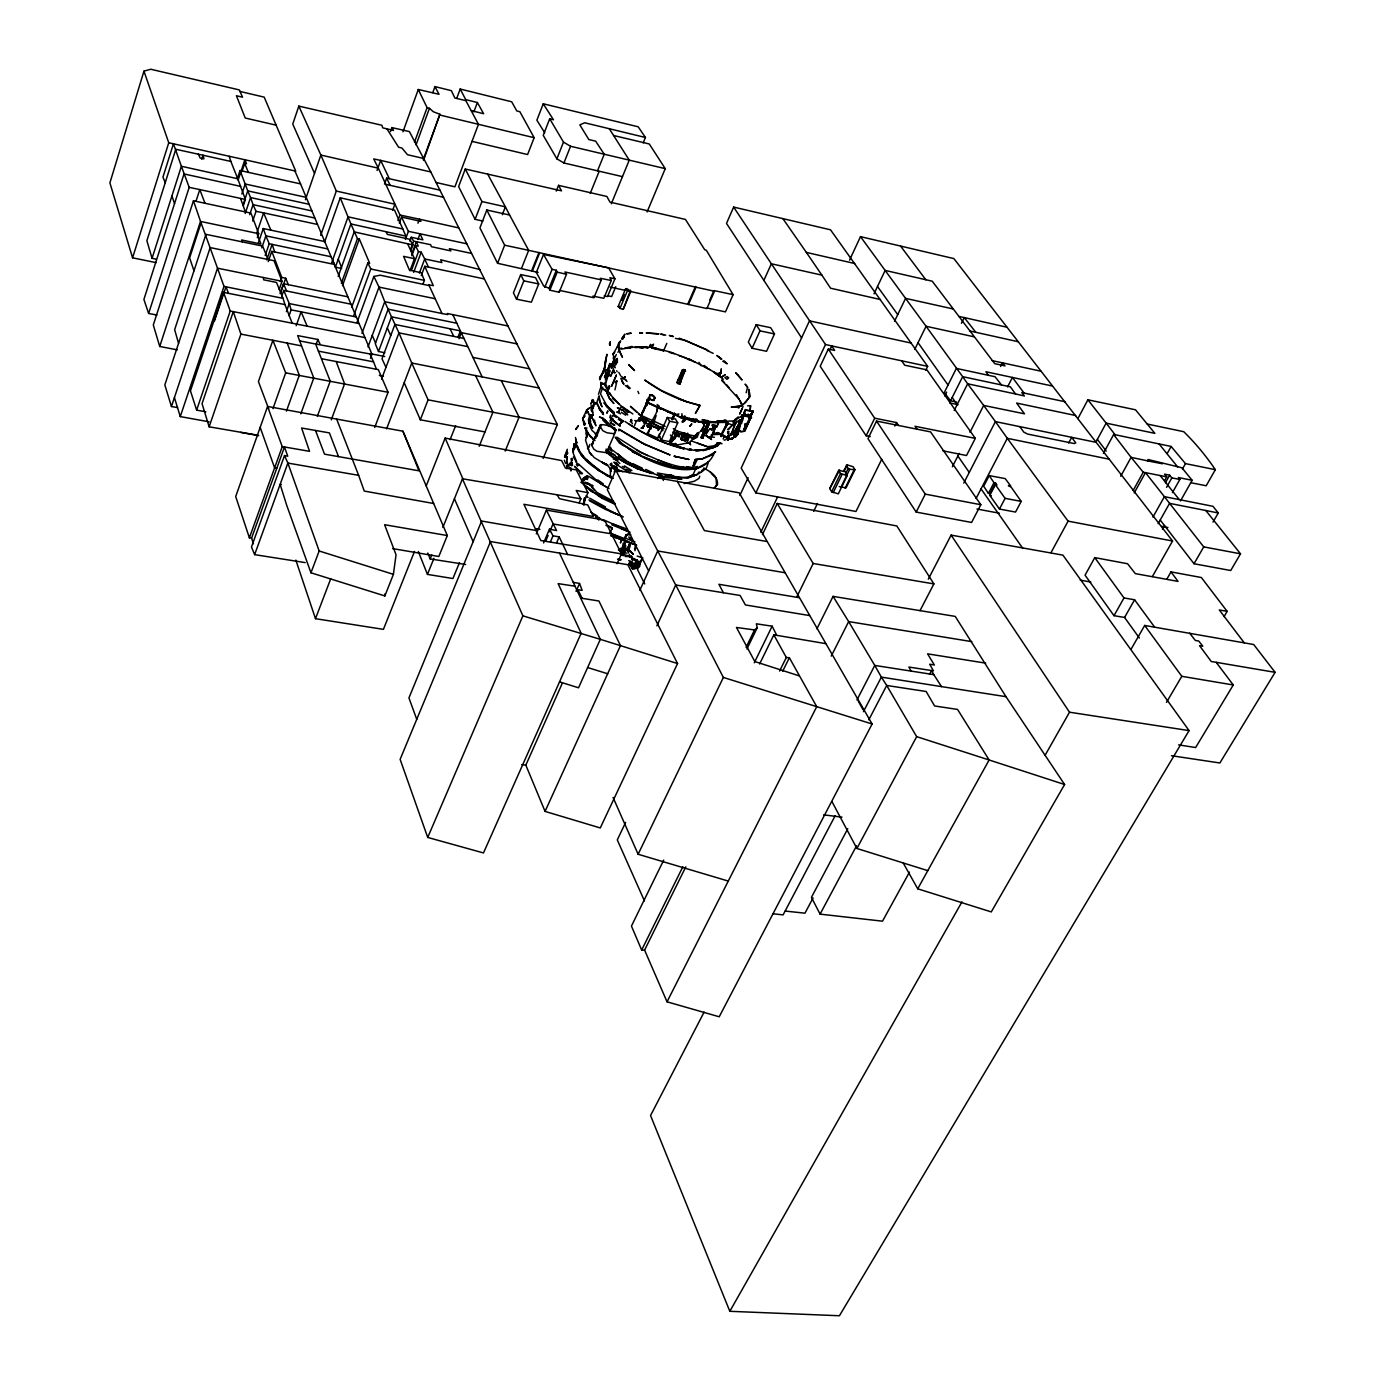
<?xml version="1.0" encoding="UTF-8"?>
<svg xmlns="http://www.w3.org/2000/svg" width="1385" height="1385" viewBox="0 0 1385 1385"><rect width="100%" height="100%" fill="white"/><g stroke="black" fill="none" stroke-linecap="round" stroke-linejoin="round"><path stroke-width="1.5" d="M728.649 433.643L728.649 431.445L727.471 432.051L728.649 433.643L727.419 438.456L719.836 434.336L711.301 434.734L716.789 432.743L719.196 433.592L716.391 433.678M574.29 449.017L576.818 441.798L574.048 449.519L574.048 443.65L573.217 453.207L576.679 461.811M632.876 413.959L620.463 405.424L609.556 393.859L604.431 384.441L600.934 383.697L601.038 387.454L606.059 391.141L603.998 389.375L605.539 390.172M685.246 439.963L685.765 441.001L681.593 439.738L685.765 441.001L686.544 435.202L689.349 437.487L689.315 435.409L687.549 441.348L687.254 437.712M713.119 427.532L712.461 424.71L713.344 426.995L712.098 429.783L709.535 429.038L706.437 433.713L703.58 431.479L705.155 430.112L707.822 430.648L703.58 431.479L706.437 433.713M610.335 417.889L610.525 415.344L610.335 417.889L620.065 425.939L619.995 423.966L623.198 421.04L614.576 414.842L603.947 402.741L613.849 412.176L614.265 415.552L616.273 417.439M613.139 370.384L610.595 376.356L613.139 370.384L613.122 372.634L613.538 371.613L614.836 372.825L612.257 366.021L611.356 367.977L612.257 366.021M572.144 458.522L572.109 460.547L571.278 458.418L571.52 465.776M648.44 424.156L644.995 423.343L644.717 419.62L642.848 417.352M1162.431 463.785L1147.905 460.928L1147.94 459.474L1181.924 467.784L1192.139 480.301L1180.487 500.937M615.736 464.269L613.849 462.157L616.342 462.884L616.567 468.84L622.8 471.852M584.089 498.306L583.899 505.196L585.301 497.648M663.328 480.456L663.398 478.223M611.651 477.946L610.248 476.804L610.664 475.869L611.651 477.946L610.248 476.804L610.456 472.06L612.36 465.533L616.567 468.84M624.185 549.499L625.466 550.849L624.722 552.494L624.185 549.499L625.933 547.681M565.409 455.076L567.123 457.379L564.613 456.86L567.279 449.242M727.229 425.022L727.506 422.39L727.921 423.654L722.728 432.778M601.938 374.885L603.652 370.799L600.138 376.893L599.826 379.819L604.656 368.427L606.924 354.283L604.985 363.251M575.727 438.993C576.004 458.123 596.242 468.996 610.802 477.704M610.456 472.06L610.872 468.978L607.651 465.654L594.303 457.673L589.369 452.012L585.543 440.118L587.984 432.518M702.714 438.249L708.514 423.221L709.172 423.931L702.714 438.249L701.035 437.677L707.562 423.239L708.514 423.221L705.519 427.688L707.562 423.239L709.172 423.931L708.653 425.039L708.168 423.931M647.245 433.401L651.556 425.784L651.106 424.606L649.703 427.809L651.262 428.606L651.106 424.606L648.803 432.051L647.245 433.401L657.581 438.075L660.126 436.587M569.928 465.256L570.101 462.884L570.153 464.789M613.486 358.836L613.728 356.066L613.486 358.836L614.403 358.923L611.581 365.519M623.337 549.187L625.414 540.375L623.925 539.475M605.158 373.015L605.401 370.211L607.478 369.778L609.313 365.45L605.037 377.759L606.37 374.608M634.919 550.711L636.529 544.911L630.85 542.989L629.534 543.803L628.461 548.408M744.957 402.36L749.493 397.305L748.714 389.237L749.856 396.231L745.961 402.083L740.802 406.203L731.211 407.121L739.936 406.047L744.628 403.173M749.493 397.305L749.493 392.128M617.364 362.731L617.312 358.525L614.299 363.493L617.312 358.525L615.407 365.086L616.983 361.398M575.918 442.559L576.177 440.066M1152.355 576.593L1172.558 541.016L953.884 258.597L860.5 236.645L849.542 260.155M656.784 411.864L657.39 406.099L658.637 405.459L656.178 413.284L650.846 423.204L664.125 428.64M739.798 424.191L740.663 420.157L739.798 424.191L744.351 415.258C759.222 419.465 747.242 417.82 743.624 414.721L734.102 420.867L724.719 421.334L724.216 420.399L715.889 422.564L712.288 422.2M610.473 531.996L610.006 533.069L623.25 539.059L625.449 538.194L626.141 534.61L630.764 534.679L628.271 533.987L624.67 537.899M589.317 416.418L588.435 420.244L590.079 426.701L592.087 430.493L597.472 435.15M604.656 368.427L605.782 359.2M727.263 436.465L731.713 434.492L734.517 424.191L736.439 422.096L739.954 419.967L742.62 420.192M744.524 411.657L744.195 414.427L748.471 415.361L749.077 418.166L753.215 411.189L745.251 410.099L744.195 414.427L748.471 415.361L748.142 414.08L749.043 416.279L752.713 412.418L745.442 426.164L746.203 424.502M614.975 389.86L616.879 381.1L615.304 382.554L616.758 381.342L615.909 381.169M623.839 548.183L624.202 545.188L625.708 546.002L624.202 545.188L623.839 548.183L625.414 540.375L628.582 541.691M736.093 428.138L733.583 434.024L736.249 434.18M570.949 470.987L570.897 469.082C567.538 466.295 565.651 460.945 567.383 456.808L566.049 457.76M704.186 425.645L700.498 431.653L703.32 427.55L704.567 422.667L725.255 422.39L732.613 425.039L727.592 429.714L729.099 428.519M744.386 429.696L745.147 423.914L744.386 429.696L743.866 428.779M566.603 460.322L567.123 457.379L564.976 455.942L567.192 451.372M714.643 452.324C699.512 489.996 633.43 457.483 615.182 437.348L617.087 437.314L640.788 452.428L671.102 465.481M750.133 410.895L750.566 405.666L747.658 405.822M705.173 367.163L720.113 375.352L720.979 370.332M636.667 567.677L637.394 565.824L635.317 568.508L632.408 568.75L629.032 563.868L630.088 561.479M567.417 465.343L566.777 468.684L567.504 465.187L566.396 465.55M735.4 436.673L736.231 434.457L734.76 433.332L738.188 433.972L740.283 425.23L736.422 431.618L737.166 427.878L736.076 432.345L738.188 433.972L735.175 437.418L736.889 435.029M629.534 548.096L630.816 543.007L628.028 547.283L629.067 551.23L628.253 553.048M621.328 538.99L620.463 543.024L621.138 540.115M659.814 428.761L659.797 426.701L660.801 426.597L658.1 430.527L659.537 427.255L659.97 428.398M588.902 423.221L589.941 418.582L590.581 421.49L588.902 423.221L589.941 418.807L588.746 421.542L590.581 421.49L589.629 421.629M607.721 376.737L605.591 383.991L607.478 388.06M607.461 369.864L605.401 370.211M708.324 422.581L707.441 420.434L708.635 421.94L702.784 422.633L685.454 418.668L683.255 421.681L684.9 415.898L682.234 421.906L684.969 420.019L684.311 419.361L684.571 420.85L682.234 421.906M712.582 432.882L715.924 425.507L713.119 433.886L715.924 425.507L713.362 424.779L712.236 429.402L709.501 429.073L712.098 429.783M750.133 410.133L750.566 405.666M847.187 475.626L845.473 471.818L838.652 470.346L829.788 488.593L831.641 491.779L838.306 493.856L847.187 475.626L840.522 473.531L838.652 470.346M746.169 392.751L747.623 387.194L745.095 384.13L747.588 387.315M693.47 465.62L695.287 459.526L703.009 458.66L711.665 455.094L715.63 451.7L708.618 455.873M721.256 368.67L720.113 375.352M712.08 434.7L711.094 438.352L706.35 435.998L711.094 438.352L711.215 435.981L709.674 437.262M650.292 428.657L651.556 425.784L658.187 428.069M143.953 71.137L168.745 142.759L295.732 171.117L276.134 125.169L245.232 118.019L236.437 95.738L242.548 97.192L239.276 89.904L150.757 69.25L143.953 71.137L109.9 182.889L132.579 257.818L156.141 262.631M602.544 373.396L605.003 365.415M132.579 257.818L168.745 142.759M721.1 436.517L720.806 435.011L727.506 422.39L721.1 436.517L720.806 435.011M723.437 422.217L724.719 421.334M156.176 259.168L152.056 258.32L181.383 166.269L173.454 143.798L162.945 177.124L165.23 182.664M156.938 315.036L148.628 313.477L189.191 187.356L181.383 166.269L237.753 178.752L245.405 199.457L243.345 205.586M201.725 159.275L203.024 155.241L230.862 161.439L237.753 178.752M257.316 237.718L258.701 233.667L250.979 213.117L193.45 200.79L153.302 324.956L159.725 346.475L177.332 349.851M196.012 201.206L199.786 189.589L245.405 199.457M617.346 346.96L620.636 340.9L612.741 354.75L614.802 352.032M159.725 346.475L200.531 221.375L193.45 200.79M237.32 178.7L240.038 170.511L300.562 183.893L371.976 354.318L370.488 358.334M238.116 180.137L244.903 159.673L246.513 163.776L244.678 163.378L241.959 171.567M592.607 418.599L595.896 425.784L594.875 421.819L591.914 418.045L592.382 414.911L588.746 414.565L588.123 411.847L588.746 414.565L593.195 415.188L592.33 408.973L594.529 404.316M241.838 194.021L245.18 183.997L240.038 170.511M177.54 407.623L171.446 406.515L217.514 268.188L200.531 221.375M243.033 204.945L247.742 190.87L245.18 183.997L306.154 197.362M245.197 213.515L250.546 197.553L247.742 190.87L308.907 204.253M209.135 421.819L180.275 416.591L223.989 286.383L217.514 268.188L282.038 281.293L279.199 289.448M364.688 337.559L292.183 323.207L284.964 304.596L223.556 292.356L190.455 390.847L196.635 410.133L205.863 411.795M249.698 214.64L253.057 204.651L250.546 197.553L311.919 210.935M214.519 320.939L225.98 286.816L283.059 298.364L284.964 304.596M644.06 410.202L647.297 400.577L640.805 417.629M252.728 221.046L256 211.334L253.057 204.651L314.655 217.999M390.466 131.61L391.92 127.593L393.513 130.432L382.71 127.853L381.914 125.273L298.831 106.108L292.754 124.061L314.516 173.367M196.635 410.133L230.222 311.019L223.556 292.356M256.744 233.199L263.635 212.874L316.992 224.335M258.476 242.531L263.237 228.542L324.713 241.561M741.875 416.85L743.33 415.604L741.962 419.378L743.035 416.435M261.782 247.88L265.885 235.848L263.237 228.542M265.176 255.567L269.209 243.777L265.885 235.848L327.552 248.902M257.8 435.219L209.135 426.805L240.903 334.114L233.286 311.625L230.222 311.019M266.768 259.913L272.101 244.383L331.154 256.762M268.257 261.609L271.772 251.377L333.958 264.345M745.251 410.099L753.215 411.189L749.077 418.166M738.188 433.972L735.972 430.043L735.141 432.293L738.188 433.972L737.686 427.74L740.663 431.653L744.628 431.254L751.207 416.954M734.76 433.332L737.374 433.851L738.551 429.09M305.392 199.734L320.87 155.051L298.831 106.108M280.376 281.501L281.796 277.433L271.772 251.377M280.064 293.603L283.51 283.7L347.704 296.788M280.739 292.495L285.691 278.246L281.796 277.433M281.64 296.459L283.752 290.417L351.028 304.198M286.401 311.66L289.24 303.575L283.752 290.417M289.067 315.763L291.144 309.876L289.24 303.575L356.101 316.94M320.697 235.381L336.313 191.061L320.87 155.051L378.347 168.191L399.971 215.021L397.945 220.544M324.488 242.34L340.243 197.813L394.5 210.018L405.892 236.125L350.89 223.937L340.243 197.813M392.665 548.598L438.82 556.51L447.303 535.545L402.914 431.202L267.582 406.446L235.692 496.557L249.387 537.795L251.585 538.072L253.42 543.786M296.2 325.717L301.116 311.815L359.096 323.553M272.966 408.627L285.674 372.859L272.897 340.277L240.903 334.114M331.604 262.994L348.068 216.822L402.879 229.01M609.331 344.155L610.266 341.922L609.798 345.159L610.266 341.922M341.61 268.482L335.412 267.166L350.89 223.937L357.451 238.653L341.351 283.284M286.453 411.085L299.298 375.248L287.197 343.082M737.512 433.159L738.17 431.358M338.182 276.446L354.196 231.901L412.938 244.937L410.774 250.754M377.049 170.476L380.667 160.4L430.787 171.965L557.341 424.554L543.145 458.435M316.421 343.515L317.875 339.481L297.671 335.586L313.772 378.018L300.839 413.751M249.387 537.795L282.246 446.645L267.582 406.446M342.493 285.639L359.338 238.982L357.451 238.653M251.585 538.072L284.479 446.974L309.53 451.32L301.601 428.017L329.405 432.899L338.511 456.617L418.98 470.813L402.914 431.202M701.277 472.095L701.883 470.433M282.246 446.645L284.479 446.974L287.751 456.236L284.531 455.561L251.481 546.954L254.632 554.641L305.219 562.604M402.948 131.835L418.287 89.488L439.028 94.284L434.977 86.597L451.389 90.683L454.851 98.006L465.845 100.655L478.448 124.321L454.903 186.819L435.946 182.456M384.511 184.084L386.675 178.111L439.928 190.178M254.632 554.641L287.872 463.075L284.531 455.561M351.686 307.228L367.856 262.838L369.674 263.288L359.338 238.982M699.771 476.198L698.975 478.414L694.301 481.236L684.242 483.555M728.77 438.958L727.246 438.11L728.216 440.17L728.77 438.958L727.246 438.11M414.479 142.205L427.099 107.649L418.287 89.488M432.795 92.605L434.977 86.597M353.781 315.486L370.782 269.002L367.856 262.838M416.071 144.871L429.437 108.307L427.099 107.649M317.321 416.4L330.219 381.135L315.624 344.017L299.454 340.849M392.699 210.156L394.881 204.184L336.313 191.061M752.107 348.258L748.333 342.026L756.21 324.661L770.666 327.691L774.492 333.923L766.563 351.288L752.107 348.258L760.053 330.703L756.21 324.661M357.001 322.445L373.898 276.411L380.183 275.2L429.16 285.604L442.023 313.529L447.667 314.603L447.32 313.495L507.983 325.994M399.278 223.123L401.511 217.081L420.919 221.358L419.447 219.194L399.971 215.021M423.256 159.535L439.928 114.28L433.366 111.752L429.437 108.307M423.533 160.4L439.928 114.28M361.97 333.318L379.005 287.111L373.898 276.411M331.275 419.845L344.571 383.835L336.174 361.537L321.995 358.819M708.064 463.352L706.437 467.784C697.14 477.479 683.082 479.608 670.513 475.228L667.951 476.734M736.231 434.457L736.976 432.553M456.721 98.37L460.184 89.038L511.706 101.797L516.778 110.938L519.842 111.683L534.16 137.704L527.598 154.549L472.025 141.374M405.407 239.432L408.402 231.33L401.511 217.081M367.995 346.873L384.753 301.688L379.005 287.111L435.011 298.693M409.839 241.111L411.276 237.268L422.858 239.813L420.036 233.788L408.402 231.33M417.958 223.21L419.447 219.194L458.729 227.902M628.201 534.16L625.743 535.476M410.774 248.815L413.648 241.129L411.276 237.268M411.83 253.749L416.331 241.7L430.683 244.712L431.358 246.668L450.904 250.91L449.381 248.694L471.489 253.403M411.778 255.723L415.535 245.664L418.287 246.166L416.331 241.7L413.648 241.129M417.889 239.518L420.036 233.788L466.866 243.812M384.77 352.742L378.52 351.496L391.47 316.819L384.753 301.688L442.023 313.529M409.96 270.785L414.479 258.701L407.588 243.708M411.657 269.85L418.46 251.689L415.535 245.664M413.648 272.36L421.213 252.191L418.46 251.689M473.86 111.891L477.375 102.525L465.724 99.616L460.184 89.038M419.378 273.122L424.71 258.978L421.213 252.191M381.55 379.075L398.949 332.867L391.47 316.819L460.391 330.894L482.17 376.91L538.921 387.973M421.23 275.684L424.762 266.301L484.109 278.887M447.303 535.545L384.597 524.707L396.041 554.779L393.409 574.342L384.857 595.931L310.95 572.784L319.173 550.988L287.872 463.075L358.646 475.332L364.255 491.069L433.609 503.482M556.251 191.095L558.536 185.365L561.531 190.853L465.273 169.039L458.625 186.611L475.107 219.332L482.898 221.081M422.858 284.358L424.381 280.359L421.265 272.758L409.441 270.144L403.589 256.363L414.479 258.701M374.729 427.463L388.06 392.267L378.347 369.639L336.174 361.537M672.868 432.068L686.596 435.548L693.695 438.941L693.764 436.431L697.642 434.042L697.209 432.899M386.623 428.796L411.743 363.009L398.949 332.867L467.524 346.562M414.496 551.438L383.42 629.361L315.486 618.679L330.721 578.791M475.107 219.332L481.928 201.535L465.273 169.039M634.469 564.197L636.027 560.613L633.014 558.934L635.438 559.8M625.639 288.738L618.143 306.535L621.536 308.976L623.319 309.097L630.833 291.3L626.661 288.53L626.107 289.673L629.05 291.179L706.887 308.561L714.504 291.266L528.672 250.339L509.593 215.021L486.81 210.035L479.92 227.884L497.561 263.288L538.124 272.43M630.954 563.903L635.005 567.331L633.707 566.032M663.553 350.82L651.833 348.068L653.53 344.138L651.175 347.462L650.621 344.501L649.6 346.856L647.193 347.999L642.986 346.994L635.213 347.635M484.975 431.93L420.33 419.793L428.086 399.849L411.743 363.009L482.17 376.91M643.211 142.863L645.427 137.479L638.191 126.797L543.249 103.788L536.861 120.218L544.738 132.718M502.322 214.71L505.387 206.832L487.624 174.025M458.054 336.936L460.391 330.894L452.843 314.707M459.041 338.684L461.395 332.66L517.003 343.878M543.249 103.788L553.463 119.751L549.707 118.764L543.232 135.332L556.874 158.842L563.92 162.98L622.471 176.639M633.966 567.071L632.408 568.75L635.317 568.508M670.582 477.184L681.835 479.262L664.921 477.271L657.373 472.977L673.093 475.678M497.561 263.288L504.642 245.197L486.81 210.035M699.183 432.103L697.14 437.296L693.695 438.941M684.883 432.639L683.757 435.184L684.692 437.504L686.406 438.058L686.441 435.721L687.479 435.565M733.635 435.79L738.984 424.035L733.79 433.263L733.635 435.79L733.79 433.263L738.984 424.035L735.158 432.484L737.461 433.574M426.234 485.893L445.139 438.075L561.635 460.582L565.426 468.095L576.247 469.844L587.95 492.662L582.877 504.417M556.874 158.842L563.487 142.118L549.707 118.764M450.073 439.686L455.648 425.645M748.783 393.634L748.523 392.059M521.522 268.344L528.672 250.339L504.642 245.197M563.92 162.98L570.568 146.273L563.487 142.118M520.708 274.594L513.437 292.876L516.518 299.195L531.373 302.19L538.713 283.925L535.562 277.658L520.708 274.594L523.824 280.861L516.518 299.195M531.788 270.421L538.973 252.468M532.29 271.183L539.475 253.213M604.172 295.853L607.513 296.563L614.94 278.8L608.604 267.842L543.526 254.459L536.341 272.412L543.664 286.002L549.049 288.27L549.862 290.192L559.176 292.27L566.517 274.265L564.942 271.979L601.315 279.891L593.888 297.74L559.627 290.417M635.455 566.205L636.736 563.262L639.264 565.842L638.675 567.192L635.853 565.219L634.417 566.586L636.736 563.262M465.602 564.474L430.164 558.917L431.756 554.987M442.854 527.46L462.659 478.31L445.139 438.075M678.079 379.68L676.798 382.572L679.931 384.026L685.194 369.933L682.459 369.743L678.009 379.854M629.102 544.876L629.534 543.803M459.474 562.604L452.93 578.532L427.446 574.394L433.92 558.38M479.193 446.264L492.922 412.228L475.54 375.508M544.79 287.387L552.078 269.348L543.526 254.459M620.601 413.855L616.758 411.916L618.437 412.384L620.705 407.155M549.049 288.27L556.355 270.248L552.078 269.348M597.506 170.84L604.241 154.254L595.671 141.166L588.85 139.556L579.848 124.892L584.678 122.763L645.427 137.479M549.862 290.192L557.185 272.152L556.355 270.248M590.235 193.381L599.134 171.428M727.766 440.361L728.475 438.63M505.179 451.077L519.063 417.214L501.249 380.546M564.976 455.942L564.613 456.86L565.911 455.977M674.859 414.548L674.46 413.249L673.266 418.166M732.163 439.01L728.372 439.062L732.163 439.01L735.695 435.409M611.322 203.768L629.257 160.141L609.279 128.718M607.582 450.471L606.907 449.848L621.917 460.911L636.65 468.442L664.921 477.271L670.513 475.228L673.058 475.834L669.457 475.47M693.729 419.482L692.292 420.538L695.703 419.326L699.356 421.836L696.707 421.3M610.577 465.325L611.547 463.109L611.928 466.52L612.36 465.533L610.577 465.325L615.304 467.438L616.533 466.762L617.433 468.996M685.852 434.89L686.406 438.058L685.852 434.89L681.853 433.141M614.94 278.8L609.919 277.71L611.27 280.497L603.825 298.294L592.884 296.13M599.497 378.399L600.138 376.893M683.255 421.681L684 419.949M691.392 437.695L694.024 438.266L695.27 435.15L695.114 437.66L696.811 433.782L695.737 436.206L693.764 436.431M615.754 286.712L611.633 296.563L607.807 295.767M647.089 211.94L665.25 168.641L649.288 143.988L613.693 135.522M619.857 463.473L615.113 459.214L616.567 458.019L617.606 459.976L613.313 459.058M633.032 558.726L632.495 560.111L634.018 558.761M621.675 300.389L624.168 294.468M619.891 308.561L627.405 290.763M593.559 406.446L592.503 408.662L593.386 406.688L590.91 405.943L592.745 408.108L590.945 409.925M582.41 480.456L585.422 477.86L585.007 476.7L584.297 480.543L583.085 479.02L584.505 477.912L584.297 480.543L583.085 479.02M630.487 290.157L623.319 309.097M589.958 444.343L588.158 448.532M728.216 440.17L729.029 438.249M536.289 533.917L546.4 510.113L604.57 520.085L621.467 553.879L617.052 563.764M605.037 377.759L609.816 366.54M623.839 336.278L624.271 335.343L621.553 339.013L624.895 334.114L622.661 339.325M607.305 375.595L609.608 370.159M604.708 383.887L605.453 382.173M594.667 420.14L593.94 421.871L593.507 420.694M607.859 391.159L609.158 385.965L607.859 391.159L609.937 386.346M631.318 419.69L631.733 420.953L631.318 419.69L630.365 421.871L631.439 419.413M648.197 426.944L646.847 425.68L648.197 426.944L651.781 423.118M694.872 436.621L689.453 442.611L690.492 444.637L689.453 442.611L676.295 445.174L669.924 442.507L672.244 437.279L670.444 434.977M610.179 371.007L605.435 379.957L609.21 373.24L608.933 376.045L608.777 374.262M543.578 542.972L549.481 529.174L556.545 530.559L546.4 510.113M545.69 541.137L548.131 535.406M549.655 531.823L553.013 523.963L611.512 533.866M582.566 480.076L588.054 476.094M604.449 376.893L606.111 373.032L605.487 376.755L604.83 376.062M591.62 445.347L600.536 424.676C605.609 424.52 612.949 426.13 615.546 431.722L606.44 452.687L596.952 451.302L593.888 449.19L591.62 445.347L600.536 424.676M550.468 541.743L553.013 535.822L549.481 529.174M595.706 438.301L599.168 430.216M599.809 428.709L601.454 424.866M562.379 683.065L525.833 765.126L545.067 811.402L600.276 827.953L677.542 663.536L600.311 639.333L574.983 586.201L558.12 583.622L581.146 633.257L483.486 852.952L427.723 837.44L522.889 615.84L462.4 478.76L580.886 498.842L579.19 502.772M556.614 542.781L559.159 536.861L553.013 535.822M613.52 428.173L614.698 427.601L613.555 428.069L616.412 430.164L613.555 428.069M608.292 453.276L607.392 451.008L606.699 452.583L613.659 458.245M615.269 458.851L617.606 459.976L615.269 458.851L615.667 460.097L616.238 458.781L617.762 459.595M628.565 550.243L628.6 548.027M740.992 422.667L741.425 423.827L743.278 417.681M616.308 354.491L611.841 364.913L608.95 365.017L610.179 366.558M584.712 479.574L583.795 479.504L584.574 477.704L584.955 478.985M609.989 421.109L611.668 417.231M649.634 346.752L650.621 344.501L651.833 348.068L651.417 346.908M584.366 499.812L585.232 497.821M611.114 464.113L610.058 464.373L612.862 466.537L611.581 467.316L612.776 466.745M611.72 421.473L612.949 418.616M619.649 409.614L618.437 412.384M629.863 388.042L628.773 388.319L629.863 388.042L627.249 385.324M619.995 423.966L623.198 421.04M619.51 429.54L618.939 430.856L618.679 429.298L642.069 443.027L670.08 454.955L645.168 444.62L619.562 429.437M638.866 393.582L637.896 391.366M617.606 459.976L616.567 458.019M717.499 484.231L714.262 488.23L717.499 484.231C717.967 476.094 710.02 471.229 703.545 468.13M607.392 451.008L606.699 452.583L608.396 453.051L605.764 450.437M663.45 351.08L666.791 343.393M614.178 472.129L615.148 469.913L613.018 468.338M687.912 303.817L695.478 286.453M685.817 866.837L644.596 950.093L667.033 1001.805L719.213 1016.78L872.117 723.991L739.209 492.835L615.788 470.121L607.288 489.615L648.665 570.88M688.466 304.561L696.032 287.197M708.705 424.797L706.61 429.558M741.719 414.634L744.351 415.258L741.425 417.491L742.014 416.244M602.077 383.316L603.548 384.303L604.033 383.264L604.431 384.441L600.64 382.364L601.817 384.043L605.591 383.991M634.52 425.472L636.546 420.85M648.578 397.634L648.024 398.897L649.288 398.239L648.578 397.634L648.959 398.967M641.67 415.656L665.164 426.303M645.064 407.882L646.085 405.563L644.146 407.813L639.351 420.988L634.745 420.573M649.669 397.339L649.894 399.036L653.097 400.49L655.157 397.962L653.287 395.66L649.859 394.725L647.124 405.389M925.734 370.228L927.656 366.35L830.515 229.806L733.635 207.075L726.502 223.418L801.586 337.871M646.397 422.304L645.635 417.56L645.687 421.784L645.514 419.967L644.094 421.04L646.83 423.516M642.865 426.026L642.796 428.329L644.995 423.343L641.653 420.088L642.276 418.634L644.614 419.863L643.592 422.183M628.028 547.283L629.344 544.27M666.549 475.592L670.08 476.232L670.513 475.228M583.795 479.504L584.505 477.912M608.586 488.23L599.895 483.33L600.519 481.911L603.393 483.936M685.454 418.668L679.377 417.197L681.991 417.855L682.545 416.573L683.601 418.582L647.418 402.481L649.894 399.036L653.097 400.49L655.157 397.962L653.287 395.66L649.859 394.725M644.042 423.325L644.562 422.131M642.796 428.329L643.713 426.251L642.917 428.086L640.961 428.19L643.09 427.705L642.432 426.978L642.917 428.086M649.201 424.676L648.093 427.221L650.327 423.585M576.039 591.378L579.519 583.466L573.286 582.341L559.505 553.082L490.515 541.552L400.127 759.361L427.723 837.44M658.256 425.991L653.582 423.533L656.144 415.552M683.567 369.345L682.597 371.561L684.052 372.53L680.433 380.719M658.741 429.09L659.797 426.701M622.679 548.547L621.449 551.369L619.216 550.105L620.999 548.148M623.735 546.261L624.6 544.305M633.568 566.413L634.607 566.015L634.417 568.439L635.282 566.552L632.408 568.75L633.464 566.413M634.694 567.625L636.321 568.092L636.927 566.69M596.658 480.006L598.372 480.405L597.87 481.53L578.48 464.01M644.717 419.62L644.094 421.04L645.635 421.906M709.691 300.181L713.933 290.573L733.115 294.659L725.463 311.885L707.129 307.972M679.273 379.144L682.459 369.743M678.079 384.009L683.705 371.249L685.627 371.145M684.052 372.53L685.194 369.933M657.581 438.075L659.329 434.094M672.521 419.811L675.136 413.89L671.656 419.568L674.46 413.249M681.749 439.53L683.013 436.639L682.632 437.452M731.557 432.812L736.439 422.096L734.656 422.113L728.822 429.038M592.382 414.911L591.741 416.366L590.426 415.084L590.616 416.764M681.16 374.868L682.961 370.799L683.705 371.249M667.328 417.474L659.035 436.223L661.32 440.049L669.405 441.573L677.75 422.841L675.43 418.997L667.328 417.474L669.648 421.282L677.75 422.841M661.32 440.049L669.648 421.282M672.521 441.053L675.239 434.907L670.582 443.183L673.006 439.841M675.239 435.202L676.07 433.297L674.097 433.436L675.239 435.202L676.624 434.215L674.097 433.436M624.722 552.494L626.228 549.118L627.907 551.68M629.552 554.294L628.721 556.164L629.95 557.532L631.595 555.956M674.27 430.129L684.64 433.332L683.809 432.951L680.883 439.46L682.995 434.769L683.757 435.184M634.624 549.256L635.525 545.119M636.096 562.57L637.394 559.644M638.537 561.029L637.671 562.968L638.554 565.184M718.971 421.802L716.564 427.221L718.521 422.944M605.938 525.313L610.837 526.906L611.703 529.208L612.36 527.737L610.006 533.069L624.393 538.523L626.141 534.61M680.831 382L679.931 384.026L679.429 382.97L680.139 383.541M681.628 435.6L680.866 439.409L681.957 437.089M632.633 557.74L631.872 559.436L632.079 556.978L628.721 556.164L631.387 556.476L632.391 558.397M742.81 416.556L743.624 414.721M763.845 280.462L771.358 263.773L733.635 207.075M743.07 406.515L739.659 414.098L741.944 409.077M675.568 436.396L674.218 439.391L676.815 435.721L677.923 435.392L679.031 437.158M642.796 557.74L637.481 569.512L644.717 583.951M704.376 430.285L701.035 437.677L702.853 437.85L701.554 436.465M615.546 431.722L613.624 433.713L606.942 432.778L602.821 430.7L599.844 426.13M623.337 542.885L621.449 551.369L619.216 550.105L621.051 550.139L618.385 549.897M689.747 437.037L682.372 434.319L686.925 434.786L687.652 433.159L688.414 435.773L694.024 438.266M632.01 567.521L632.997 565.322M640.234 561.566L640.926 560.042M639.853 590.304L657.702 550.953L615.788 470.121M723.178 439.028L724.476 436.188L717.413 432.847M739.469 420.711L738.499 422.858L739.711 420.226L740.092 421.438L739.711 420.226L738.638 420.711M692.31 476.284L695.391 469.498M545.067 811.402L620.463 645.618L598.926 601.003L581.094 598.164M745.442 409.544L743.935 412.851L745.13 414.357M740.283 425.23L736.422 431.618M574.065 447.545L576.801 443.096M731.522 432.778L730.536 434.994L732.717 432.31M733.686 433.574L738.846 424.451L733.184 434.665M728.372 439.062L729.514 436.552M585.422 477.86L586.582 477.375L587.5 479.591L585.665 477.34L586.859 478.898M749.752 418.737L752.003 413.855M656.871 625.847L675.724 584.989L657.702 550.953L785.174 572.767M684.086 440.43L684.103 438.335M694.387 465.602L696.603 460.72L694.803 460.616L693.192 466.26L695.287 459.526L701.97 458.954L707.562 456.271M725.913 425.801L727.333 422.719M736.716 433.245L737.27 432.051L737.374 433.851M593.421 443.65L592.313 443.858M696.309 434.942L695.737 436.206L687.912 434.561M739.902 495.328L748.125 477.687M881.778 459.231L855.982 511.463L755.829 492.887L825.495 344.501L771.358 263.773L821.894 275.148L830.55 288.201L880.444 299.541M679.55 433.851L679.55 435.929M825.495 344.501L831.762 345.938L834.618 350.44L828.299 349.089L820.214 366.263L866.127 435.773L870.265 436.569M829.961 349.747L831.762 345.938L927.656 366.35M584.747 425.074L585.474 423.533M592.399 406.826L593.646 404.195M557.047 494.635L559.453 498.687L587.742 504.936L593.334 516.449L523.911 504.296L540.808 540.531L621.467 553.879M760.815 532.273L777.522 497.094M874.004 293.862L885.136 270.421L860.5 236.645M625.622 822.413L617.294 839.916L644.458 900.942M762.46 534.593L777.245 503.482L896.822 525.954L933.906 583.899L920.004 610.664M586.738 427.74L585.924 433.366L586.928 437.158L585.872 437.435M727.887 433.038L728.649 431.445M565.565 463.438L564.318 460.218M599.099 395.695L596.848 402.377L599.965 409.908L603.496 414.582L596.468 403.243M600.623 387.765L598.458 394.223M602.769 387.177L600.501 393.894L606.561 405.286M894.52 321.251L905.565 298.364L885.136 270.421L932.226 281.19L994.776 363.701L1005.008 365.882L1002.446 362.835L992.214 360.654M728.268 881.068L638.121 854.251L723.368 677.438L675.724 584.989L740.092 595.463L745.424 604.951L809.481 615.546M587.984 482.915L586.824 483.417L589.473 483.763L596.918 492.402L613.642 501.353M708.947 436.846L711.544 439.512L706.35 435.998M746.082 647.366L754.531 629.933L757.266 627.699L756.331 623.804L772.137 626.193L776.795 635.351L825.598 643.609M746.948 648.976L757.266 627.699M813.67 511.342L817.444 503.569M839.639 470L829.788 488.593M831.641 491.779L840.522 473.531M843.603 470.727L847.256 464.893L853.039 466.71L854.978 469.688L846.096 487.814L839.275 486.602M833.216 492.662L842.097 474.414M844.608 470.346L847.256 464.893M692.136 420.988L684.554 418.478L684.571 420.85L683.878 420.278L684.969 420.019M845.473 473.895L848.139 468.442L846.252 465.291M754.288 662.792L772.137 626.193M841.734 485.616L849.715 469.273L854.978 469.688M866.127 435.773L874.697 418.218L828.299 349.089M876.549 421.075L867.962 438.647L916.178 512.086L971.595 522.457L980.822 504.711L930.564 431.895L876.549 421.075L925.284 494.133L980.822 504.711M845.092 488.264L853.974 470.121M618.645 343.065L618.61 349.089L622.419 357.261L618.974 350.336L618.576 343.203M663.709 860.068L631.439 926.08L641.67 950.058L644.596 950.093M759.603 664.004L773.834 634.867L776.795 635.351M914.758 349.384L926.063 326.271L905.565 298.364L953.226 308.976M797.033 596.433L813.185 563.487L777.245 503.482M586.028 413.44L586.79 409.943L589.664 407.865L592.52 407.779M609.279 366.315L609.712 365.432M894.848 426.061L896.562 422.564L874.697 418.218M641.67 950.058L682.857 866.75M779.599 671.067L786.316 657.494L773.834 634.867M782.646 671.275L789.363 657.736L786.316 657.494M961.432 323.294L964.272 317.58L1006.93 327.224M816.908 628.807L833.06 596.381L955.217 616.394L1006.012 696.69L1064.598 784.516L991.262 911.919L917.718 888.806L903.176 862.89M944.708 395.902L946.63 392.093M956.637 402.065L950.525 400.802L962.662 376.668L926.063 326.271L974.278 336.849M954.196 410.479L967.648 383.801L962.662 376.668L1010.392 386.848L1015.534 393.946L1024.398 395.971L1021.784 392.578L1064.996 401.737M831.242 656.126L848.659 621.588L833.06 596.381M667.033 1001.805L816.734 706.662L789.363 657.736M916.178 512.086L925.284 494.133M1000.593 366.471L1002.446 362.835L1040.776 371.163M952.361 466.797L959.216 453.38M969.985 432.276L983.679 405.424L967.648 383.801L1015.534 393.946M901.687 360.793L904.699 365.207L926.911 369.882L975.3 438.352L966.505 455.526L942.96 450.835M1007.57 386.917L1012.418 377.447L1052.444 386.034M963.77 483.088L995.417 421.611L983.679 405.424L1024.485 413.821L1016.625 403.07L1075.695 415.535M856.934 699.962L874.766 665.423L848.659 621.588L971.855 641.636M704.117 1012.089L650.552 1115.531L729.826 1311.301L839.431 1315.75L1189.074 730.605L1062.918 555.143L951.114 535.112L928.314 579.172M594.909 403.589L596.242 402.775L595.74 403.762M863.426 711.682L881.362 677.126L874.766 665.423L933.767 674.634L941.54 686.614L1006.012 696.69M976.096 498.427L1007.311 438.318L995.417 421.611L1096.158 442.352M989.219 475.609L983.696 486.256L988.423 493.372L990.015 493.735L995.59 483.071L993.98 482.69L989.219 475.609L1005.198 478.604L1010.773 486.066L1008.384 485.529L1011.414 487.485L1021.195 501.387L1015.551 512.069L999.468 509.057L989.79 495.38L995.365 484.698L996.958 485.079L995.59 483.071M868.81 719.819L886.712 685.471L881.362 677.126L941.54 686.614M988.423 493.372L993.98 482.69M835.103 815.834L783.114 914.879L772.795 913.754M999.468 509.057L1005.094 498.34L995.365 484.698M847.776 828.732L811.437 897.342L820.076 914.135L882.505 921.181L909.478 872.135M929.525 674.356L931.534 670.548L933.421 670.825L929.699 664.229L934.373 665.008L927.586 653.841L985.687 663.138M813.064 897.913L804.962 913.182L785.243 911.07M1077.911 418.564L1087.9 399.798L1135.51 409.804L1154.865 433.349L1106.148 423.135L1087.9 399.798M1068.666 443.044L1071.678 437.383L1075.799 442.888L1074.223 443.546L1027.48 434.042L1023.809 432.12L1019.81 426.58M820.076 914.135L856.519 845.871M927.794 870.646L856.917 848.486L916.662 736.647L886.712 685.471L926.149 691.496L934.598 705.969L957.554 709.432L989.132 759.984L1064.598 784.516M589.473 483.763L590.426 485.858M1095.95 442.023L1106.148 423.135L1115.081 434.717L1171.139 446.455L1185.473 463.629L1215.355 469.671L1206.197 485.771L1190.581 482.655M594.788 403.918L593.092 399.572L591.88 400.092L593.472 402.862M712.357 429.177L713.344 426.995L712.115 425.472L713.362 424.779M1103.395 453.432L1113.627 434.578L1115.081 434.717M1051.042 552.563L1068.095 521.141L1007.311 438.318L1109.437 459.249M1120.725 476.25L1131.095 457.344L1113.627 434.578M454.418 498.738L473.151 541.708M1167.053 578.791L1171 571.884L1178.064 581.406L1135.302 573.615L1127.598 563.747L1094.773 557.618L1085.061 575.173L1113.99 615.684L1124.568 617.468L1139.37 638.018M1133.138 490.532L1143.248 472.233L1131.095 457.344L1147.905 460.928M1134.211 492.956L1145.464 472.631L1166.724 476.856L1164.612 480.63M917.718 888.806L989.132 759.984L916.662 736.647M1167.157 453.622L1171.139 446.455M1165.426 482.759L1169.65 475.211L1164.543 474.137L1166.724 476.856M1166.551 487.33L1171.831 477.894L1169.65 475.211M1152.943 517.107L1164.404 496.661L1145.464 472.631L1143.248 472.233M1182.444 469.03L1185.473 463.629M1172.437 492.627L1179.847 479.435L1178.375 477.531L1192.139 480.301M1158.172 523.651L1169.581 503.361L1164.404 496.661L1212.966 506.304L1218.263 512.969L1213.018 522.093M1162.482 529.191L1164.577 525.486M1113.99 615.684L1123.997 597.939L1094.773 557.618M729.826 1311.301L961.969 901.877M1045.034 755.396L1069.514 712.202L951.114 535.112M1124.568 617.468L1134.592 599.774L1123.997 597.939M1130.991 649.375L1144.685 625.449L1253.702 644.527L1275.1 672.331L1219.873 762.979L1171.45 755.708M1205.816 510.511L1240.51 553.81L1230.728 570.516L1194.026 563.747L1203.738 546.885L1169.581 503.361L1218.263 512.969M1166.482 702.368L1181.803 676.313L1144.685 625.449M1224.098 616.55L1227.145 611.356L1201.366 577.528L1171 571.884M582.635 418.495L584.816 415.95L582.635 418.495L584.522 422.46L584.176 425.195L582.635 418.495L586.651 410.272L589.664 407.865M1189.646 633.187L1195.411 640.511L1198.648 640.978L1202.803 646.189L1199.548 645.687L1211.286 661.545L1216.186 662.324L1233.273 684.969L1195.636 747.536L1178.618 744.888M646.276 402.897L649.478 397.772M725.134 427.671L727.921 423.654L725.896 423.845M578.445 425.576L575.589 429.54L578.168 426.147M315.624 344.017L371.976 354.318M650.846 423.204L646.051 418.807L650.846 423.204L652.993 420.521M749.043 416.279L753.094 411.518M658.29 477.115L663.588 477.946L665.544 475.696M716.997 445.052L712.15 448.238L717.638 445.814L720.615 442.646M701.572 471.09L704.394 468.355M623.094 549.758L624.722 548.166M692.154 476.284L697.417 474.38L687.722 478.24L675.257 476.994M631.56 564.664L633.811 565.842L636.286 564.439L638.675 567.192M718.884 442.594L714.054 445.797L707.233 446.766L691.877 441.105M615.304 382.554L616.879 381.1M734.102 420.867L732.769 422.061L733.877 421.49M663.588 477.946L665.077 476.63M648.457 424.174L650.015 422.806L650.24 424.468L649.911 423.031M676.226 434.873L677.784 433.522M705.813 428.155L702.628 430.943L705.207 431.549M693.348 437.504L694.889 436.188M617.9 352.205L619.493 350.907L619.684 348.501L621.761 348.12M738.292 416.885L734.604 419.759L736.214 420.088M626.228 549.118L625.466 550.849M693.868 474.553L689.488 476.353M657.615 478.517L659.087 477.392M567.867 452.86L567.14 454.384M716.201 421.732L717.62 420.642M695.53 421.819L697.019 420.676M696.205 459.543L694.803 460.616L696.863 460.184M675.793 414.461L678.892 413.976M717.638 445.814L703.043 450.558L711.648 447.303M740.802 406.203L743.278 404.437M707.319 462.365L708.549 461.499M636.321 568.092L637.671 567.123M714.712 372.842L721.083 377.412L725.099 374.833L721.083 377.412L713.327 371.769M634.417 558.519L633.153 559.298L636.356 560.319M632.668 564.197L631.491 562.604L629.656 562.639L632.027 561.323M696.014 468.147L697.192 467.438M706.038 463.369L699.165 467.074M688.189 477.375L691.894 475.194M637.966 419.759L640.545 418.235L638.779 417.906M632.46 451.977C652.352 460.53 673.543 470.017 695.599 469.221L697.884 468.078M633.811 565.842L636.286 564.439M629.656 562.639L630.833 561.981L628.686 560.665M734.31 432.12L730.709 434.526L731.713 434.492M645.341 420.365L644.094 421.04L645.826 421.438M621.294 349.141L635.577 346.804L643.609 347.687L639.783 347.877M697.642 466.468C684.103 469.965 670.305 464.235 657.511 459.733M614.057 465.966L612.274 465.724M693.054 421.127L697.33 419.967M623.25 539.059L624.393 538.523M686.423 433.799L685.211 434.353L688.414 435.773L686.925 434.786M688.207 359.633L689.349 359.113L709.657 369.553M641.376 418.547L642.9 419.413L639.351 420.988L644.008 419.066L645.912 421.265M674.737 435.981L677.767 435.6M698.317 472.475L699.39 472.025M717.811 374.262L721.256 372.859L716.183 373.69M614.784 416.504L613.486 412.99L609.313 409.648M631.993 346.423L624.6 348.154M618.939 342.441L620.099 342.026M690.526 420.192L694.249 420.382M591.672 408.402L592.745 408.108M724.165 440.188L726.173 439.616M709.864 436.846L708.618 437.522L705.9 435.202M743.71 414.444L744.784 414.132M641.722 347.773L645.947 346.596L648.284 347.635L645.704 347.15M686.319 443.408L689.453 442.611M629.431 348.033L630.487 347.773M698.577 421.265L706.54 422.529M650.344 395.781L652.473 395.314L654.551 397.149L654.239 400.075L651.4 399.988M726.138 436.673L728.389 438.249L727.108 436.916M692.292 420.538L693.037 418.789L696.049 420.555M726.052 420.382L714.245 421.992L707.977 421.282M618.143 306.535L619.164 306.327M707.319 449.121L695.582 450.662L699.269 450.696M669.924 442.507C681.87 449.173 699.01 453.484 712.323 447.84L710.436 448.169M629.483 347.825L630.504 347.67L627.492 348.05M722.78 380.165L721.793 380.321L739.157 399.313L741.235 403.589M638.797 564.526L640.13 561.444L639.628 564.526L638.727 562.57L636.113 562.397M731.263 437.972L733.236 437.729M724.078 420.555L726.034 420.313M693.85 469.082L696.742 468.753M693.972 468.649L682.857 468.649M623.111 549.395L625.068 549.204M652.75 348.068L656.369 348.276M701.364 421.352L705.294 421.04L707.527 422.39M668.695 475.107L669.613 475.02M634.122 559.228L633.153 559.298L636.581 559.782M588.036 446.732L588.954 446.68L587.43 448.082L588.59 449.623M677.473 415.033L678.442 414.963M722.035 443.702L716.651 442.958M718.348 421.023L720.235 420.953M678.442 478.448L674.08 477.756M656.802 349.366L652.993 347.496L671.188 352.309L690.786 360.031M607.928 423.741L602.873 418.166L599.549 417.11L602.873 418.166L614.299 428.519M686.648 437.47L684.692 437.504L682.995 434.769M625.137 556.493L629.725 556.424M592.278 415.206L593.195 415.188M676.798 382.572L677.732 382.572M636.65 468.442L651.452 473.549M694.941 450.038L704.047 450.367M579.813 473.635L581.683 473.653M615.754 360.083L616.689 360.083M701.918 422.356L705.536 422.754L703.216 423.741L705.536 422.754L704.117 421.542L704.723 422.39M610.785 464.858L611.443 465.498M633.014 558.934L634.849 559.003L635.94 560.735M665.821 477.358L669.509 477.513M713.483 434.007L714.4 434.042M735.141 432.293L736.076 432.345M629.05 291.179L630.833 291.3M675.43 338.373L685.592 340.468L708.722 350.82M722.745 361.225L727.246 363.822L723.922 360.689M731.644 424.97L732.613 425.039M281.311 484.456L280.151 484.352L286.695 505.265L310.95 572.784M712.582 437.106L714.418 437.279M696.672 419.118L693.573 419.69L681.801 416.054M632.945 567.417L629.032 563.868L630.833 561.912M675.239 477.115L677.888 477.427M617.537 559.176L620.999 559.592M654.447 348.449L655.313 348.553M719.836 434.336L722.503 434.665M521.747 764.607L525.833 765.126M823.677 814.83L842.011 817.167M684.034 434.838L673.837 432.033M754.531 629.933L736.474 627.474L754.825 661.545L799.214 675.863M766.701 541.466L704.394 530.594L677.282 481.236M276.827 468.147L274.611 467.836L260.172 427.394M674.235 353.764L669.319 352.379M598.372 480.405L600.519 481.911M1069.514 712.202L1189.074 730.605M535.631 528.706L539.89 529.382M933.906 583.899L813.185 563.487M629.379 424.243C646.328 434.873 664.627 444.654 684.484 448.186M749.164 417.266L750.912 417.543L744.628 431.254L740.663 431.653L737.841 429.662L739.071 426.84L738.569 430.043M799.18 597.679L718.902 584.297L723.403 592.728M559.505 553.082L627.838 564.734L677.542 663.536M1181.803 676.313L1233.273 684.969M1275.1 672.331L1216.186 662.324M629.967 556.268L620.116 553.671M999.347 513.212L976.927 509.005M702.143 419.603L706.523 420.382M285.674 372.859L388.06 392.267M338.511 456.617L324.523 454.176L315.52 430.493M536.601 530.611L481.634 521.037L408.939 697.919L416.746 719.334M686.337 401.581L699.996 405.407L695.46 413.353L699.996 405.407C680.156 400.888 661.043 392.215 644.735 380.044L661.32 390.501L686.337 401.581L678.823 398.949M1179.847 479.435L1171.831 477.894M1080.265 580.142L1090.861 582.046M240.644 432.38L258.753 435.652M1227.145 611.356L1219.302 609.954L1244.18 642.744M727.471 438.075L728.389 438.249M657.373 475.142L661.736 475.955M587.95 492.662L576.195 490.463L580.886 498.842M1203.738 546.885L1240.51 553.81M679.291 468.269L665.51 465.36L644.319 457.466M1005.094 498.34L1021.195 501.387M1068.095 521.141L1172.558 541.016M428.086 399.849L557.341 424.554M664.073 334.772L660.645 334.114L665.752 335.153M171.446 406.515L164.832 384.943L210.174 247.586L274.057 260.726L282.038 281.293M379.351 375.387L383.455 376.166M1161.582 526.352L1167.919 527.564M687.635 449.536L691.098 450.212M318.394 351.132L373.534 361.849L376.426 369.137M291.144 309.876L301.116 311.815L307.176 326.254M301.428 345.886L272.897 340.277L258.424 381.585L268.655 408.765M618.316 559.471L620.826 559.956M292.183 323.207L233.286 311.625L202.054 403.641L209.135 426.805M370.003 353.608L384.736 356.516M256 211.334L263.635 212.874L270.854 230.17M611.27 280.497L600.294 278.281L601.315 279.891M464.079 338.494L394.915 324.454L382.018 358.819L385.982 367.337M472.597 357.33L529.676 368.843M959.234 316.559L964.272 317.58L975.819 332.296L1018.027 341.68M975.3 438.352L915.052 426.286L916.957 429.194M523.824 280.861L538.713 283.925M268.153 259.584L262.631 246.097L205.949 234.342L174.648 329.682L178.561 343.376M456.825 323.242L388.164 309.149L375.283 343.722L378.52 351.496M1001.494 384.961L995.071 376.737L956.36 368.41L944.31 392.492L950.525 400.802M949.712 402.931L958.074 404.662M189.191 187.356L199.786 189.589L205.015 203.301M258.701 233.667L201.466 221.635L189.624 257.922L193.987 270.785M269.209 243.777L272.101 244.383L274.697 251.931M760.001 330.859L774.492 333.923M370.782 269.002L424.381 280.359M690.786 467.524L686.544 466.624L688.83 467.749M677.611 457.171L674.235 456.254L688.83 459.439L674.235 456.254M614.888 536.739L616.585 537.103M911.365 343.116L809.481 320.853L741.183 468.13L755.829 492.887M610.162 287.093L624.86 290.261M480.006 269.573L440.69 259.791L441.867 262.561L424.71 258.978L428.415 267.045M734.154 406.671L739.157 407.744L736.872 406.826M636.563 412.037L630.452 406.359L641.549 415.95L641.774 417.629L653.582 423.533L653.079 420.313L653.322 421.94M681.749 466.901L684.311 467.455M198.401 154.15L200.167 158.063L203.959 158.825L203.024 155.241L175.791 149.268L146.879 240.713L152.056 258.32M1147.213 424.035L1183.759 431.704C1195.688 443.39 1206.075 455.994 1215.355 469.671M223.989 286.383L225.98 286.816L228.577 293.43M664.921 464.581L657.494 462.088M970.054 331.05L975.819 332.296M385.757 184.378L443.633 197.293M240.678 186.386L184.015 173.939L143.901 299.454L148.628 313.477M708.947 447.147L697.538 443.2M481.928 201.535L505.387 206.832L509.593 215.021M557.185 272.152L566.517 274.265M621.207 555.039L623.683 555.61M391.92 127.593L409.389 131.592L430.787 171.965M558.536 185.365L606.89 196.48L609.937 202.106L685.437 219.436L704.757 249.785L706.281 250.183L733.115 294.659M424.277 158.617L407.484 154.722L401.927 148.022L398.586 147.208L386.9 128.805M782.854 218.588L806.347 252.399L854.735 263.531M534.16 137.704L440.205 115.128M665.25 168.641L570.568 146.273M614.196 421.992L620.065 425.939M989.79 495.38L991.383 495.761M239.882 91.41L264.189 97.14L276.134 125.169M471.16 110.575L483.642 113.726L477.375 102.525M619.718 550.399L623.025 551.247M623.371 379.057L620.809 378.399L623.873 384.32L621.623 380.875L623.492 383.091M620.705 553.013L624.531 554.017M678.321 447.165L684.173 448.878C662.809 443.91 642.9 433.834 624.929 421.421M649.6 346.856L651.227 347.341M645.704 469.377L653.547 473.081M616.671 536.93L611.737 535.458L612.36 536.151M522.889 615.84L600.311 639.333L578.532 687.791L559.54 681.853M625.449 538.194L635.005 541.916M626.799 553.186L620.965 551.836M670.08 476.232L681.403 478.154L670.859 476.561L673.387 477.254L670.323 475.661M587.638 667.535L607.669 673.751M723.368 677.438L872.117 723.991M319.173 550.988L393.409 574.342M589.941 484.871L584.228 482.967L581.613 480.456M637.169 556.06L642.034 557.653M636.408 545.223L610.768 535.631L620.324 539.284M690.371 420.503L695.253 422.425M617.121 538.176L611.703 535.631L632.529 543.457M679.187 338.234L682.389 339.342M623.025 410.324L617.45 407.848L623.025 410.324L627.699 414.842L624.254 411.882M664.99 474.968L668.245 476.094M620.895 376.079L625.864 379.802M613.053 524.049L626.834 528.931M683.134 339.74L706.506 349.557M689.349 437.487L686.856 436.587L687.826 438.733M673.145 413.215L660.472 407.779M682.545 416.573L687.41 418.547M678.979 355.547L682.13 356.741M672.885 444.325L676.953 445.883M649.496 421.906L651.954 422.858M623.354 516.986L604.656 509.039L589.543 500.747M611.806 524.794L630.019 532.359L621.415 528.516M610.179 511.411L622.125 516.276M666.601 411.328L673.941 414.271L658.862 407.606M641.255 418.789L642.882 419.447M620.393 539.232L628.305 542.453M611.46 411.189L613.849 412.176M605.557 506.945L589.716 498.202M695.305 362.351L683.774 357.157M570.897 469.082L570.516 469.965M614.888 504.261L602.648 498.565L585.353 486.758M586.219 476.007L587.794 476.682M675.551 414.981L681.991 417.855L681.922 413.682M637.013 450.229L647.886 455.734M615.096 503.43L595.567 493.32L580.817 482.188M606.024 520.899L618.524 526.473M647.453 402.412L660.887 408.99L647.453 402.412L655.053 405.874M707.008 350.526L713.171 353.348M650.76 425.42L654.741 427.255M618.125 514.701L588.971 499.864M630.262 561.219L635.265 564.457M595.931 516.155L599.549 517.834M606.803 525.469L611.46 527.633L611.703 529.208M651.539 425.836L659.122 429.419M632.98 463.767L642.415 468.234M710.228 471.973L716.045 478.085L716.495 484.525M631.837 538.505L628.773 537.016L631.716 540.912M717.603 432.466L725.411 436.258M613.33 478.414L601.177 471.748L585.976 459.387L589.248 462.573M625.933 469.013L630.591 471.298M590.356 417.283L591.914 418.045M628.219 462.382L631.854 464.183M597.022 515.791L591.049 512.329M622.834 421.906L618.316 419.239M712.461 424.71L715.612 426.32M640.684 454.903L624.739 445.762L616.394 438.906M598.77 518.215L605.626 521.781M641.359 442.49L645.981 444.931M616.065 456.963L627.266 463.854L641.653 469.982L640.251 468.857M595.74 517.298L599.289 519.167L597.87 518.111L598.874 520.102M848.139 468.442L849.715 469.273M575.641 443.113C581.527 458.851 596.121 468.909 610.248 476.804M629.327 472.787L616.585 464.494M614.853 425.074L610.335 422.512L613.867 425.195M611.183 452.999L615.009 455.059M588.85 476.457L608.915 488.524M590.529 489.823L585.613 486.118M656.628 425.351L661.251 427.913M597.558 495.224L602.042 497.804M606.197 451.735L616.169 458.937M631.872 470.519L624.445 465.914M638.502 414.167L641.532 415.985M593.04 514.181L596.745 516.432M645.098 470.779L627.37 461.447L610.335 448.532M619.095 471.696L612.464 467.438M617.693 470.571L615.719 468.615L615.979 470.173M718.919 357.226L721.775 359.182L716.859 355.53L721.014 358.802L720.373 358.126M649.755 427.671L651.262 428.606M621.934 458.677L626.401 461.482M606.145 464.841L601.731 462.071L603.895 463.559M724.528 382.624L721.793 380.321L723.16 379.057L721.083 377.412M622.384 466.312L624.6 467.715M673.335 428.64L677.075 430.995M589.491 490.1L593.126 492.454M596.433 517.142L599.324 519.046L597.87 518.111M623.717 445.901L619.32 442.992L617 439.668M689.418 418.339L691.634 419.811M618.281 456.236L620.722 457.864M591.326 464.148L585.699 459.959M621.328 412.228L625.691 415.206M580.35 472.181L582.496 473.705L574.55 466.329L580.35 472.181L579.068 470.865M619.13 419.534L621.294 421.075M634.919 452.878L624.739 445.762M704.065 365.467L706.869 367.475M625.276 385.497L629.569 388.7M726.484 384.614L728.96 387.558M608.413 448.619L611.98 451.233M591.776 484.871L593.195 485.91M594.425 439.72L587.829 433.505L584.868 427.705L590.218 436.5L595.013 440.517M646.795 399.555L648.215 400.68M613.451 371.717L614.836 372.825M617.208 402.083L612.343 398.118L619.182 404.039M621.778 406.792L625.016 409.475M677.282 445.052L675.222 443.304L676.295 445.174M586.097 495.813L588.123 497.544M706.783 426.978L707.493 427.584L707.423 425.455M601.921 418.201L603.289 419.395M585.509 482.17L586.859 483.348M735.66 430.822L737.72 432.639M626.92 410.168L628.963 412.003M712.132 473.999L714.85 476.457M606.145 406.186L608.811 408.679M602.908 420.209L608.829 425.939M657.096 404.524L659.347 406.688M625.068 379.507L627.041 381.446M615.304 467.438L613.971 466.139L615.096 467.888M603.358 412.747L600.103 409.562L601.038 411.674M605.678 474.363L607.651 476.301M616.342 462.884L618.316 464.858M580.713 454.418L584.539 458.348M595.55 467.42L598.787 470.762M610.508 417.491L615.044 422.2M626.453 411.224L622.575 407.121M580.99 453.847L582.895 455.855M595.169 434.042L597.073 436.05M609.4 446.385L611.322 448.446M617.554 453.57L620.774 457.033M1179.224 499.552L1160.145 475.54M671.361 437.175L672.608 438.699L672.244 437.279M1159.02 443.841L1177.614 466.866M575.45 460.426L573.321 456.946M591.724 487.174L594.148 490.169M575.779 461.742L578.757 465.447M1097.37 439.409L1106.217 451.06M591.395 410.947L592.59 412.453M629.881 563.989L631.058 565.495M1160.214 520.016L1194.026 563.747M607.271 423.1L604.881 419.984L605.245 421.3M900.596 246.114L925.838 279.77M1024 392.959L1012.418 377.447L985.912 371.751L988.405 375.318M877.501 286.505L897.722 314.603M626.643 410.808L627.838 412.436M1134.592 599.774L1154.571 627.041M578.947 450.073L577.164 445.831L579.38 451.216M918.047 342.684L948.033 385.047M981.047 488.905L1022.822 548.408M957.883 456.011L969.258 472.441M952.188 397.478L957.139 404.662M821.894 275.148L806.347 252.399M598.839 408.246L599.965 409.908M589.369 452.012L591.585 455.388M606.076 449.017L607.253 450.887M698.958 362.403L701.156 365.761M896.562 422.564L898.45 425.455M576.42 464.46L577.51 466.174M583.449 478.189L584.02 479.089M736.404 394.673L739.157 399.313M618.766 372.375L620.341 375.197M631.335 421.854L632.408 423.758M429.16 285.604L428.692 284.773L433.315 285.674L424.762 266.301M600.311 402.308L599.203 396.629L599.289 400.473L601.99 406.861L600.311 402.308L601.142 404.628M412.938 244.937L409.787 239.293L387.315 234.377L386.173 231.745M911.07 671.084L908.872 667.051L931.534 670.548L933.767 674.634M858.215 700.966L862.82 709.397M592.59 438.197L593.594 440.066M832.039 801.742L856.917 848.486M614.611 367.042L613.607 365.121L609.59 363.511L610.612 365.536M613.711 364.913L615.2 367.804M610.716 471.489L609.556 467.732M427.446 574.394L418.339 551.559M567.694 554.606L559.159 536.861M378.347 168.191L373.708 158.946L380.667 160.4L389.306 178.665M639.42 565.219L639.922 566.24M616.689 370.764L617.191 371.751M558.744 291.369L559.176 292.27M582.133 598.355L577.943 589.75L582.167 590.339L579.519 583.466M450.09 328.834L453.761 336.399M386.675 178.111L390.12 185.348M587.101 476.094L588.071 478.137M628.115 549.204L629.067 551.23L628.842 549.585M317.875 339.481L320.091 344.207M613.174 370.211L614.109 372.305M609.919 393.011L610.872 395.141M387.333 327.916L390.726 335.568M372.236 335.412L375.56 342.961M573.286 582.341L574.983 586.201M613.07 797.448L638.121 854.251M294.866 170.874L300.562 183.893M741.754 404.697L740.352 400.992M404.212 382.745L420.33 419.793M370.055 353.868L373.534 361.849M283.51 283.7L286.643 291.092M568.387 466.468L566.95 461.603M244.678 163.378L248.365 172.346M285.691 278.246L288.374 284.756M283.059 298.364L276.498 282.436L263.669 279.822L263.271 277.554M427.809 553.03L430.164 558.917M338.286 259.185L341.489 267.236M336.59 418.945L358.646 475.332M256.796 233.234L260.986 244.054L241.613 239.969L242.236 241.838M332.694 259.93L335.412 267.166M592.382 427.117L592.78 428.259L589.612 420.78L590.928 426.13M240.592 198.505L245.335 211.818M295.853 560.111L315.486 618.679M229.166 156.315L230.862 161.439M171.948 195.891L174.527 203.647M612.516 415.292L612.914 416.539M724.216 420.399L724.615 421.646M174.423 397.599L180.275 416.591M698.127 432.951L698.456 434.128M570.707 467.576L571.399 470.086M677.611 433.955L677.923 435.392M634.278 566.586L634.555 568.075M599.636 481.79L599.895 483.33M573.338 452.393L572.715 448.428L573.096 451.527M575.502 437.487L576.16 441.971M572.524 465.585L572.126 462.486M384.718 594.044L384.857 595.931M611.062 453.38L611.183 455.267M608.829 452.012L608.933 453.951M609.712 343.099L609.798 345.159M600.934 383.697L601.038 387.454M662.411 427.273L661.926 430.596L662.844 430.631L662.411 427.273M623.96 377.707L625.293 376.789L623.96 377.707M616.325 375.162L611.581 386.259L616.325 375.162M638.554 474.709L638.554 474.709M607.79 411.103L606.959 413.007L607.79 411.103M643.713 410.981L642.138 412.384L643.713 410.981M691.721 424.018L689.747 426.268L691.721 424.018M591.36 402.983L590.806 404.16L592.399 400.888L591.36 402.983M623.7 335.707L623.856 337.49L623.7 335.707M613.676 353.262L613.001 354.664L613.693 353.279M728.562 377.793L726.935 379.334L724.874 377.551L727.246 376.564L728.562 377.793M631.006 333.214L626.938 333.802L631.006 333.214M642.484 332.937L639.61 333.041L642.484 332.937M657.061 333.82L646.206 332.989L658.914 333.802L657.061 333.82M691.427 449.433L689.73 449.034L691.427 449.433M670.998 335.863L669.319 335.464L673.456 336.572L670.998 335.863M605.591 463.715L603.098 462.971L607.825 465.048L605.591 463.715M606.63 391.886L609.383 398.291L613.745 403.364L609.383 398.291L606.63 391.886M705.346 420.884L703.77 420.105L705.346 420.884M633.291 554.364L630.14 550.936L633.291 554.364M633.274 369.137L628.617 364.619L634.538 370.591L633.274 369.137M738.326 375.335L735.66 372.755L742.048 379.992L738.326 375.335"/></g></svg>
